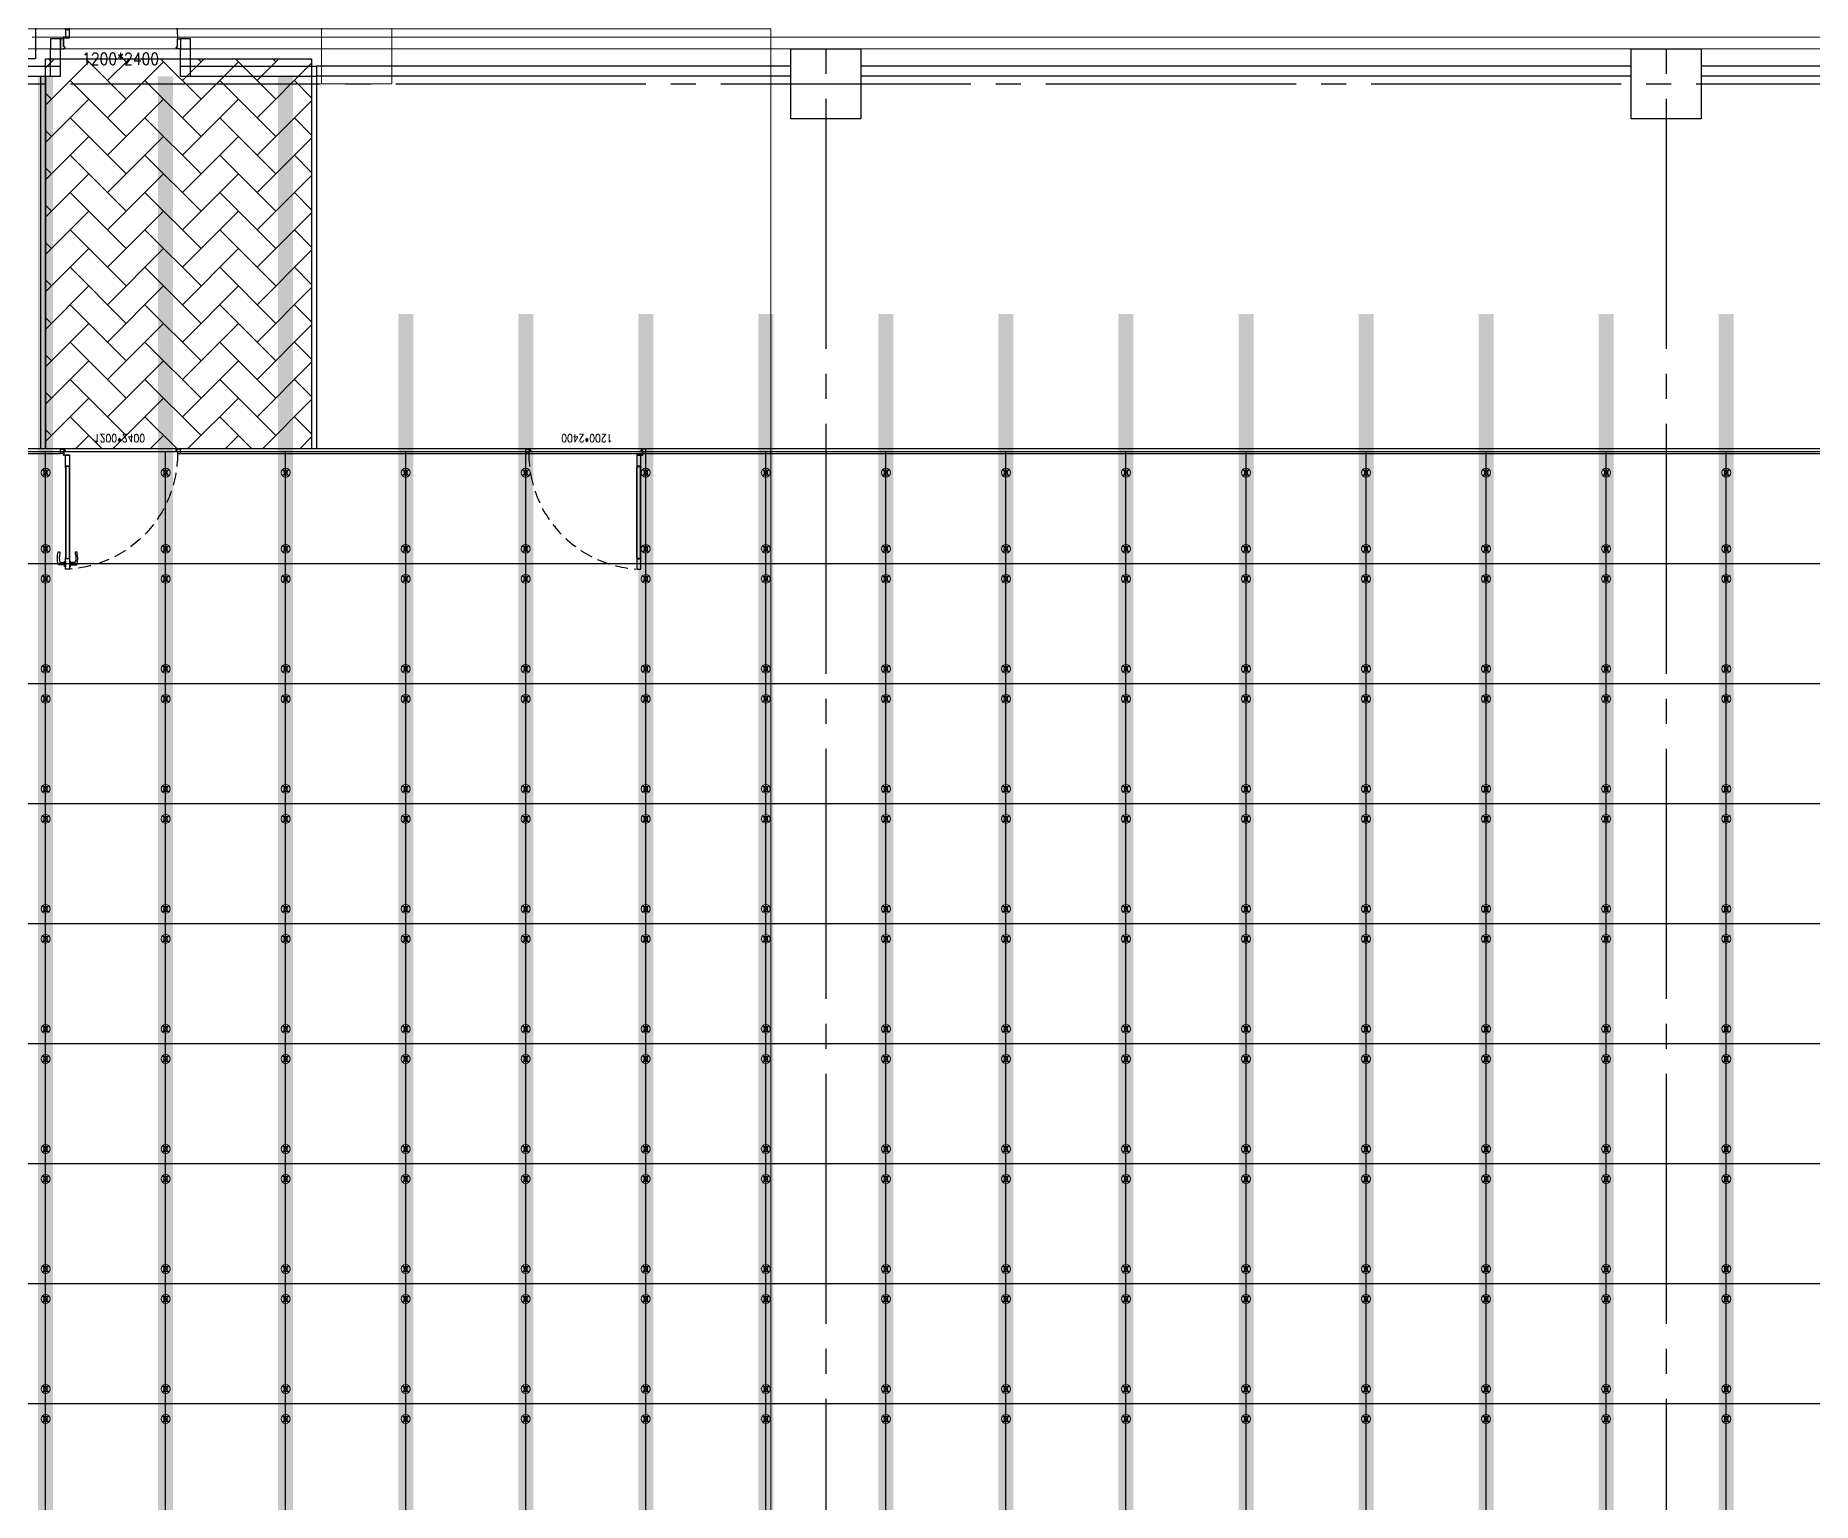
# Model space of a CAD drawing. Header units: millimetres. Extents: x -960 to 41501, y -1010 to 11880.
# Drawn here: x 15170 to 16946, y 7581 to 9048 of the extents above; entities that cross this region are included whole.
import ezdxf
from ezdxf.enums import TextEntityAlignment as Align

# ---------------------------------------------------------------- set-up
doc = ezdxf.new("R2010")
doc.units = ezdxf.units.MM
doc.header["$LTSCALE"] = 100
for name, pattern in [('188K-SM-03-F10-ARCH-PA-Y2257103$0$AP5A-SM-03-F20-ARCH-PA-Y2230801+Y2230803$0$ALL-PA-TXT-Y2221201$0$DASHED', [19.05, 12.7, -6.35]), ('188K-SM-03-F10-ARCH-PA-Y2257103$0$HIDDEN2', [0.1875, 0.125, -0.0625]), ('X-S-FAB-L10$0$COL-CEN-LIN', [3.25, 2.5, -0.25, 0.25, -0.25])]:
    doc.linetypes.add(name, pattern=pattern)
for name, color, linetype in [('0-XREF', 7, 'Continuous'), ('188K-SM-03-F10-ARCH-CEIL-Y2257103$0$K-CEIL-4.2', 6, 'Continuous'), ('188K-SM-03-F10-ARCH-CEIL-Y2257103$0$K-CEIL-4.2-AREA', 6, 'Continuous'), ('188K-SM-03-F10-ARCH-CEIL-Y2257103$0$K-庫板天花-2.4', 151, 'Continuous'), ('188K-SM-03-F10-ARCH-CEIL-Y2257103$0$K-鋼構', 111, 'Continuous'), ('188K-SM-03-F10-ARCH-PA-Y2257103$0$K-Door', 53, 'Continuous'), ('188K-SM-03-F10-ARCH-PA-Y2257103$0$K-P1S-2.5-單抗', 53, 'Continuous'), ('188K-SM-03-F10-ARCH-PA-Y2257103$0$K-P1S-4.2-單抗', 53, 'Continuous'), ('188K-SM-03-F10-ARCH-PA-Y2257103$0$K-岩棉 2hr 7.5-單抗', 53, 'Continuous'), ('188K-SM-03-F10-ARCH-PA-Y2257103$0$K-岩棉 2hr 7.5-非抗', 53, 'Continuous'), ('188K-SM-03-F10-ARCH-PA-Y2257103$0$非YK-K-防火門', 53, 'Continuous'), ('X-S-FAB-L10$0$0-DIM-TXT', 8, 'Continuous'), ('X-S-FAB-L10$0$A-WALL-EX', 8, 'Continuous'), ('X-S-FAB-L10$0$ASP_5', 8, 'Continuous'), ('X-S-FAB-L10$0$BLOCK', 8, 'Continuous'), ('X-S-FAB-L10$0$CCL', 8, 'X-S-FAB-L10$0$COL-CEN-LIN'), ('X-S-FAB-L10$0$COL-S', 8, 'Continuous'), ('X-S-FAB-L10$0$S-BEAM-SHOW', 8, 'Continuous'), ('X-S-FAB-L10$0$S-FNDN', 8, 'Continuous')]:
    doc.layers.add(name, color=color, linetype=linetype)
doc.layers.add('188K-SM-03-F10-ARCH-CEIL-Y2257103$0$K-吊點-標準', color=6, linetype='Continuous', lineweight=9)
doc.styles.add('188K-SM-03-F10-ARCH-PA-Y2257103$0$AP5A-SM-03-F20-ARCH-PA-Y2230801+Y2230803$0$ALL-PA-TXT-Y2221201$0$Standard', font='txt.shx', dxfattribs={"bigfont": 'chineset.shx'})
doc.styles.add('188K-SM-03-F10-ARCH-PA-Y2257103$0$Standard', font='txt.shx', dxfattribs={"bigfont": 'chineset.shx'})
doc.styles.add('X-S-FAB-L10$0$CHINA', font='simplex.shx', dxfattribs={"width": 0.75, "bigfont": 'chineset.shx'})
doc.styles.add('X-S-FAB-L10$0$Standard', font='', dxfattribs={"width": 0.8})
doc.styles.add('X-S-FAB-L10$0$TG_NOTE_TEXT', font='simplex.shx', dxfattribs={"width": 0.75, "bigfont": 'chineset.shx'})
doc.styles.get('X-S-FAB-L10$0$Standard').set_extended_font_data('Microsoft JhengHei')

# ---------------------------------------------------------------- blocks, each defined once
blk = doc.blocks.new('X-S-FAB-L10$0$FAB2-L05')
at = {"layer": 'X-S-FAB-L10$0$CCL'}
for p, q in [((-10200, 11005), (-10200, 0)), ((-9360, 11005), (-9360, 0)), ((-26880, 9720), (1210, 9720))]:
    blk.add_line(p, q, dxfattribs=at)
at = {"layer": 'X-S-FAB-L10$0$COL-S'}
for points in [[(-10235, 9755), (-10165, 9755), (-10165, 9685), (-10235, 9685)], [(-9395, 9755), (-9325, 9755), (-9325, 9685), (-9395, 9685)]]:
    blk.add_lwpolyline(points, close=True, dxfattribs=at)
blk = doc.blocks.new('X-S-FAB-L10')
at = {"layer": 'X-S-FAB-L10$0$A-WALL-EX', "lineweight": 0}
for p, q in [((15166.5, 9046.5), (15170, 9046.5)), ((15170, 9046.5), (24360, 9046.5))]:
    blk.add_line(p, q, dxfattribs=at)
at = {"layer": 'X-S-FAB-L10$0$A-WALL-EX', "lineweight": 0, "flags": 128}
blk.add_lwpolyline([(15155, 9035), (24363.5, 9035)], dxfattribs=at)
at = {"layer": 'X-S-FAB-L10$0$ASP_5'}
for p, q in [((15170, 9900), (15170, 9025)), ((15170, 9025), (15120, 9025))]:
    blk.add_line(p, q, dxfattribs=at)
at = {"layer": 'X-S-FAB-L10$0$COL-S'}
for p, q in [((15925, 9035), (15995, 9035)), ((15925, 8965), (15925, 9035)), ((15995, 9035), (15995, 8965)), ((16765, 9035), (16835, 9035)), ((16765, 8965), (16765, 9035)), ((16835, 9035), (16835, 8965)), ((15995, 8965), (15925, 8965)), ((16835, 8965), (16765, 8965))]:
    blk.add_line(p, q, dxfattribs=at)
at = {"layer": 'X-S-FAB-L10$0$S-BEAM-SHOW', "lineweight": 0, "flags": 128}
for points in [[(15456, 9115), (15456, 9000)], [(15526, 9115), (15526, 9000)], [(15526, 9000), (15456, 9000)]]:
    blk.add_lwpolyline(points, dxfattribs=at)
at = {"layer": 'X-S-FAB-L10$0$S-FNDN', "lineweight": 0, "flags": 128}
blk.add_lwpolyline([(11070, 4530), (11935, 4530), (11935, -55), (12665, -55), (12665, -270), (15175, -270), (15175, -55), (15905, -55), (15905, 4530), (16672.5, 4530), (16672.5, 5003), (15905, 5003), (15905, 9055), (11935, 9055), (11935, 5003), (11070, 5003)], close=True, dxfattribs=at)
at = {"layer": 'X-S-FAB-L10$0$BLOCK'}
blk.add_blockref('X-S-FAB-L10$0$FAB2-L05', (26160, -720), dxfattribs=at)
at = {"style": 'X-S-FAB-L10$0$TG_NOTE_TEXT', "width": 0.5, "flags": 1}
for p in [(7463.3, 9020), (18268.3, 8649), (11197.8, 4800.2), (16485.8, 4800.2), (25420.3, 2635), (13360, 320, 0), (7463.3, -33.3)]:
    blk.add_attdef('WH', text='', height=20, dxfattribs=at).set_placement(p, align=Align.BOTTOM_LEFT)
at = {"width": 0.5}
for style, p in [('X-S-FAB-L10$0$TG_NOTE_TEXT', (7585, 9020)), ('X-S-FAB-L10$0$TG_NOTE_TEXT', (18390, 8649)), ('X-S-FAB-L10$0$TG_NOTE_TEXT', (11117.5, 4813.5)), ('X-S-FAB-L10$0$TG_NOTE_TEXT', (16607.5, 4813.5)), ('X-S-FAB-L10$0$TG_NOTE_TEXT', (25350, 2635)), ('X-S-FAB-L10$0$Standard', (13129.4, 325, 0)), ('X-S-FAB-L10$0$TG_NOTE_TEXT', (7585, -20))]:
    blk.add_attdef('DESC', text='', height=10, dxfattribs=dict(at, style=style)).set_placement(p, align=Align.BOTTOM_LEFT)
for tag, style, p in [('TYPE', 'X-S-FAB-L10$0$TG_NOTE_TEXT', (7619.3, 9020)), ('NO', 'X-S-FAB-L10$0$TG_NOTE_TEXT', (7650.1, 9020)), ('TYPE', 'X-S-FAB-L10$0$TG_NOTE_TEXT', (18424.2, 8649)), ('NO', 'X-S-FAB-L10$0$TG_NOTE_TEXT', (18455, 8649)), ('NO', 'X-S-FAB-L10$0$TG_NOTE_TEXT', (11088.6, 4813.5)), ('TYPE', 'X-S-FAB-L10$0$TG_NOTE_TEXT', (11151.8, 4813.5)), ('TYPE', 'X-S-FAB-L10$0$TG_NOTE_TEXT', (16641.8, 4813.5)), ('NO', 'X-S-FAB-L10$0$TG_NOTE_TEXT', (16672.6, 4813.5)), ('NO', 'X-S-FAB-L10$0$TG_NOTE_TEXT', (25313, 2635)), ('TYPE', 'X-S-FAB-L10$0$TG_NOTE_TEXT', (25350, 2635)), ('NO', 'X-S-FAB-L10$0$Standard', (13100, 320, 0)), ('TYPE', 'X-S-FAB-L10$0$Standard', (13129.4, 320, 0)), ('TYPE', 'X-S-FAB-L10$0$TG_NOTE_TEXT', (7619.3, -20)), ('NO', 'X-S-FAB-L10$0$TG_NOTE_TEXT', (7650.1, -20))]:
    blk.add_attdef(tag, text='', height=10, dxfattribs=dict(at, style=style)).set_placement(p, align=Align.BOTTOM_RIGHT)
at = {"style": 'X-S-FAB-L10$0$TG_NOTE_TEXT', "width": 0.5, "flags": 1}
for rotation, p in [(180, (43, 7480)), (180, (943, 7480)), (90, (24310, 3717.8)), (270, (17080, 1711.7))]:
    blk.add_attdef('WH', text='', height=20, rotation=rotation, dxfattribs=at).set_placement(p, align=Align.BOTTOM_LEFT)
at = {"width": 0.5}
for rotation, style, p in [(180, 'X-S-FAB-L10$0$Standard', (317.6, 7480)), (180, 'X-S-FAB-L10$0$Standard', (1217.6, 7480)), (90, 'X-S-FAB-L10$0$TG_NOTE_TEXT', (24310, 3647.5)), (270, 'X-S-FAB-L10$0$TG_NOTE_TEXT', (17080, 1605))]:
    blk.add_attdef('DESC', text='', height=10, rotation=rotation, dxfattribs=dict(at, style=style)).set_placement(p, align=Align.BOTTOM_LEFT)
for tag, rotation, style, p in [('TYPE', 180, 'X-S-FAB-L10$0$Standard', (317.6, 7480)), ('NO', 180, 'X-S-FAB-L10$0$Standard', (347, 7480)), ('TYPE', 180, 'X-S-FAB-L10$0$Standard', (1217.6, 7480)), ('NO', 180, 'X-S-FAB-L10$0$Standard', (1247, 7480)), ('TYPE', 90, 'X-S-FAB-L10$0$TG_NOTE_TEXT', (24310, 3647.5)), ('NO', 90, 'X-S-FAB-L10$0$TG_NOTE_TEXT', (24310, 3610.5)), ('TYPE', 270, 'X-S-FAB-L10$0$TG_NOTE_TEXT', (17080, 1605)), ('NO', 270, 'X-S-FAB-L10$0$TG_NOTE_TEXT', (17080, 1573))]:
    blk.add_attdef(tag, text='', height=10, rotation=rotation, dxfattribs=dict(at, style=style)).set_placement(p, align=Align.BOTTOM_RIGHT)
at = {"layer": 'X-S-FAB-L10$0$0-DIM-TXT', "style": 'X-S-FAB-L10$0$CHINA', "width": 0.75}
for p in [(667.4, 7855.1, -2689.4), (22627.4, 6728.8), (25644.7, 6728.8), (24778.8, 5569.1), (1118.3, 4980), (417.8, 4594.6), (23874.8, 4355), (22927.4, 4330.1), (23749.9, 3901.4), (417.8, 3765.2), (1118.3, 3730), (417.8, 3115.8), (536.9, 2227.8), (16909, 1782.7), (888.4, 880.5), (16977.4, 750), (18878.8, 750), (25641.2, 553.2), (21364, 526.9)]:
    blk.add_attdef('HIG', text='', height=80, dxfattribs=at).set_placement(p, align=Align.MIDDLE_LEFT)
blk = doc.blocks.new('188K-SM-03-F10-ARCH-CEIL-Y2257103$0$A$C2CA95053')
h = blk.add_hatch(color=256)
edge = h.paths.add_edge_path()
edge.add_arc((0, 0), 0.5, 0, 360)
for p, q in [((3.2, 3.2), (-3.2, -3.2)), ((3.2, -3.2), (-3.2, 3.2))]:
    blk.add_line(p, q)
blk.add_lwpolyline([(-1.6, 2.5), (-1.6, -2.5), (1.6, -2.5), (1.6, 2.5)], close=True)
for radius in [4.5, 0.5]:
    blk.add_circle((0, 0), radius)
blk = doc.blocks.new('188K-SM-03-F10-ARCH-CEIL-Y2257103$0$天花板吊點-附調整片 - 3_8_螺桿吊架 100 mm 高調整片-V1-1FL')
blk.add_blockref('188K-SM-03-F10-ARCH-CEIL-Y2257103$0$A$C2CA95053', (0, 0))
blk = doc.blocks.new('188K-SM-03-F10-ARCH-CEIL-Y2257103')
at = {"layer": '188K-SM-03-F10-ARCH-CEIL-Y2257103$0$K-庫板天花-2.4'}
h = blk.add_hatch(dxfattribs=at)
h.set_pattern_fill('AR-HBONE', color=256, scale=0.26)
h.paths.add_polyline_path([(15180, 9025), (15446, 9025), (15446, 8635), (15180, 8635)])
at = {"layer": '188K-SM-03-F10-ARCH-CEIL-Y2257103$0$K-CEIL-4.2'}
for p, q in [((15180, 312.7), (15180, 8632.2)), ((15300, 312.7), (15300, 8632.2)), ((15420, 312.7), (15420, 8632.2)), ((15540, 312.7), (15540, 8632.2)), ((15660, 312.7), (15660, 8632.2)), ((15780, 312.7), (15780, 8632.2)), ((15900, 312.7), (15900, 8632.2)), ((16020, 4843.5), (16020, 8632.2)), ((16140, 4843.5), (16140, 8632.2)), ((16260, 4843.5), (16260, 8632.2)), ((16380, 4843.5), (16380, 8632.2)), ((16500, 4843.5), (16500, 8632.2)), ((16620, 4843.5), (16620, 8632.2)), ((16740, 312.7), (16740, 8632.2)), ((16860, 2067.7), (16860, 8632.2)), ((19317.2, 8520), (1767.8, 8520)), ((19317.2, 8400), (1767.8, 8400)), ((19317.2, 8280), (1847.7, 8280)), ((19314.7, 8160), (1847.7, 8160)), ((19314.7, 8040), (1847.7, 8040)), ((19314.7, 7920), (1847.7, 7920)), ((19314.7, 7800), (1847.7, 7800)), ((19314.7, 7680), (1847.7, 7680))]:
    blk.add_line(p, q, dxfattribs=at)
at = {"layer": '188K-SM-03-F10-ARCH-CEIL-Y2257103$0$K-CEIL-4.2-AREA', "elevation": 0}
blk.add_lwpolyline([(1767.8, 8632.2), (17592.2, 8632.2), (17592.2, 8626.2), (18934.7, 8626.2), (18934.7, 8592.2), (19317.2, 8592.2), (19317.2, 7537.7)], dxfattribs=at)
at = {"layer": '188K-SM-03-F10-ARCH-CEIL-Y2257103$0$K-庫板天花-2.4', "elevation": 0}
blk.add_lwpolyline([(15180, 9025), (15446, 9025), (15446, 8635), (15180, 8635)], close=True, dxfattribs=at)
at = {"layer": '188K-SM-03-F10-ARCH-CEIL-Y2257103$0$K-鋼構', "const_width": 15, "elevation": 0}
for points in [[(15180, 9007.5), (15180, 230)], [(15300, 9007.5), (15300, 230)], [(15420, 9007.5), (15420, 230)], [(15540, 8769.9), (15540, 230)], [(15660, 8769.9), (15660, 230)], [(15780, 8769.9), (15780, 230)], [(15900, 8769.9), (15900, 230)], [(16020, 8769.9), (16020, 4843.5)], [(16140, 8769.9), (16140, 4843.5)], [(16260, 8769.9), (16260, 4843.5)], [(16380, 8769.9), (16380, 4843.5)], [(16500, 8769.9), (16500, 4843.5)], [(16620, 8769.9), (16620, 4843.5)], [(16740, 8769.9), (16740, 230)], [(16860, 8769.9), (16860, 2060)]]:
    blk.add_lwpolyline(points, dxfattribs=at)
at = {"layer": '188K-SM-03-F10-ARCH-CEIL-Y2257103$0$K-吊點-標準', "color": 170, "lineweight": 18, "rotation": 179.9999999999997}
for p in [(15180, 8611.2), (15300, 8611.2), (15420, 8611.2), (15540, 8611.2), (15660, 8611.2), (15780, 8611.2), (15900, 8611.2), (16020, 8611.2), (16140, 8611.2), (16260, 8611.2), (16380, 8611.2), (16500, 8611.2), (16620, 8611.2), (16740, 8611.2), (16860, 8611.2), (15180, 8535), (15300, 8535), (15420, 8535), (15540, 8535), (15660, 8535), (15780, 8535), (15900, 8535), (16020, 8535), (16140, 8535), (16260, 8535), (16380, 8535), (16500, 8535), (16620, 8535), (16740, 8535), (16860, 8535), (15180, 8505), (15300, 8505), (15420, 8505), (15540, 8505), (15660, 8505), (15780, 8505), (15900, 8505), (16020, 8505), (16140, 8505), (16260, 8505), (16380, 8505), (16500, 8505), (16620, 8505), (16740, 8505), (16860, 8505), (15180, 8415), (15300, 8415), (15420, 8415), (15540, 8415), (15660, 8415), (15780, 8415), (15900, 8415), (16020, 8415), (16140, 8415), (16260, 8415), (16380, 8415), (16500, 8415), (16620, 8415), (16740, 8415), (16860, 8415), (15180, 8385), (15300, 8385), (15420, 8385), (15540, 8385), (15660, 8385), (15780, 8385), (15900, 8385), (16020, 8385), (16140, 8385), (16260, 8385), (16380, 8385), (16500, 8385), (16620, 8385), (16740, 8385), (16860, 8385), (15180, 8295), (15300, 8295), (15420, 8295), (15540, 8295), (15660, 8295), (15780, 8295), (15900, 8295), (16020, 8295), (16140, 8295), (16260, 8295), (16380, 8295), (16500, 8295), (16620, 8295), (16740, 8295), (16860, 8295), (15180, 8265), (15300, 8265), (15420, 8265), (15540, 8265), (15660, 8265), (15780, 8265), (15900, 8265), (16020, 8265), (16140, 8265), (16260, 8265), (16380, 8265), (16500, 8265), (16620, 8265), (16740, 8265), (16860, 8265), (15180, 8175), (15300, 8175), (15420, 8175), (15540, 8175), (15660, 8175), (15780, 8175), (15900, 8175), (16020, 8175), (16140, 8175), (16260, 8175), (16380, 8175), (16500, 8175), (16620, 8175), (16740, 8175), (16860, 8175), (15180, 8145), (15300, 8145), (15420, 8145), (15540, 8145), (15660, 8145), (15780, 8145), (15900, 8145), (16020, 8145), (16140, 8145), (16260, 8145), (16380, 8145), (16500, 8145), (16620, 8145), (16740, 8145), (16860, 8145), (15180, 8055), (15300, 8055), (15420, 8055), (15540, 8055), (15660, 8055), (15780, 8055), (15900, 8055), (16020, 8055), (16140, 8055), (16260, 8055), (16380, 8055), (16500, 8055), (16620, 8055), (16740, 8055), (16860, 8055), (15180, 8025), (15300, 8025), (15420, 8025), (15540, 8025), (15660, 8025), (15780, 8025), (15900, 8025), (16020, 8025), (16140, 8025), (16260, 8025), (16380, 8025), (16500, 8025), (16620, 8025), (16740, 8025), (16860, 8025), (15180, 7935), (15300, 7935), (15420, 7935), (15540, 7935), (15660, 7935), (15780, 7935), (15900, 7935), (16020, 7935), (16140, 7935), (16260, 7935), (16380, 7935), (16500, 7935), (16620, 7935), (16740, 7935), (16860, 7935), (15180, 7905), (15300, 7905), (15420, 7905), (15540, 7905), (15660, 7905), (15780, 7905), (15900, 7905), (16020, 7905), (16140, 7905), (16260, 7905), (16380, 7905), (16500, 7905), (16620, 7905), (16740, 7905), (16860, 7905), (15180, 7815), (15300, 7815), (15420, 7815), (15540, 7815), (15660, 7815), (15780, 7815), (15900, 7815), (16020, 7815), (16140, 7815), (16260, 7815), (16380, 7815), (16500, 7815), (16620, 7815), (16740, 7815), (16860, 7815), (15180, 7785), (15300, 7785), (15420, 7785), (15540, 7785), (15660, 7785), (15780, 7785), (15900, 7785), (16020, 7785), (16140, 7785), (16260, 7785), (16380, 7785), (16500, 7785), (16620, 7785), (16740, 7785), (16860, 7785), (15180, 7695), (15300, 7695), (15420, 7695), (15540, 7695), (15660, 7695), (15780, 7695), (15900, 7695), (16020, 7695), (16140, 7695), (16260, 7695), (16380, 7695), (16500, 7695), (16620, 7695), (16740, 7695), (16860, 7695), (15180, 7665), (15300, 7665), (15420, 7665), (15540, 7665), (15660, 7665), (15780, 7665), (15900, 7665), (16020, 7665), (16140, 7665), (16260, 7665), (16380, 7665), (16500, 7665), (16620, 7665), (16740, 7665), (16860, 7665)]:
    blk.add_blockref('188K-SM-03-F10-ARCH-CEIL-Y2257103$0$天花板吊點-附調整片 - 3_8_螺桿吊架 100 mm 高調整片-V1-1FL', p, dxfattribs=at)
blk = doc.blocks.new('188K-SM-03-F10-ARCH-PA-Y2257103$0$單開庫板門-1200x2400)圓型拉環鎖+輔助鎖)')
at = {"ltscale": 0.1}
for p, q in [((26008.6, -11403.6), (26004.5, -11403.6)), ((26004.5, -11403.6), (26004.5, -11414.1)), ((26004.5, -11414.1), (26004.5, -11415.3)), ((26004.5, -11414.1), (26008.6, -11414.1)), ((26004.5, -11415.4), (26004.6, -11415.5)), ((26008.6, -11414), (26004.6, -11414)), ((26004.6, -11414.3), (26004.6, -11414.2)), ((26004.6, -11415.3), (26004.6, -11414.5)), ((26004.7, -11414.1), (26006.5, -11414.1)), ((26005.1, -11414.4), (26004.7, -11414.4)), ((26004.7, -11414.5), (26005.1, -11414.5)), ((26004.7, -11414.5), (26004.7, -11506)), ((26004.7, -11506), (26004.7, -11414.5)), ((26004.7, -11414.5), (26004.7, -11414.5)), ((26004.7, -11415.4), (26004.7, -11415.3)), ((26005.2, -11414.4), (26005.2, -11414.4)), ((26006.5, -11414.1), (26006.6, -11414.1)), ((26006.6, -11414.1), (26006.6, -11414.1)), ((26006.6, -11414.1), (26008.4, -11414.1)), ((26008.4, -11414.4), (26008, -11414.4)), ((26008, -11414.4), (26008, -11414.4)), ((26008, -11414.5), (26008.4, -11414.5)), ((26008.4, -11506), (26008.4, -11414.5)), ((26008.4, -11414.5), (26008.4, -11414.5)), ((26008.4, -11414.5), (26008.4, -11506)), ((26008.4, -11415.3), (26008.4, -11415.4)), ((26008.5, -11414.2), (26008.5, -11414.3)), ((26008.5, -11414.5), (26008.5, -11415.3)), ((26008.5, -11415.5), (26008.6, -11415.4)), ((26008.6, -11414.1), (26008.6, -11403.6)), ((26008.6, -11415.3), (26008.6, -11414.1)), ((26008.6, -11506.4), (26004.5, -11506.4)), ((26004.5, -11506.4), (26004.5, -11518)), ((26004.7, -11506), (26004.7, -11506)), ((26008.4, -11506), (26008.4, -11506)), ((26008.6, -11518), (26008.6, -11506.4)), ((25999.5, -11519.7), (25999.5, -11523.2)), ((26002.5, -11519.1), (26000, -11519.1)), ((26000, -11523.7), (26002.4, -11523.7)), ((26002.4, -11523.7), (26004.1, -11522.6)), ((26002.9, -11518.5), (26002.6, -11518.5)), ((26002.6, -11518.5), (26002.6, -11521)), ((26002.6, -11521.9), (26002.6, -11519.3)), ((26002.6, -11521), (26002.9, -11521)), ((26003.4, -11521.9), (26002.6, -11521.9)), ((26002.9, -11521), (26002.9, -11518.5)), ((26003.3, -11522.2), (26003.3, -11522)), ((26003.3, -11522), (26003.4, -11522)), ((26004, -11522.2), (26003.3, -11522.2)), ((26008.3, -11517.5), (26003.6, -11517.5)), ((26003.6, -11517.5), (26003.6, -11517.7)), ((26003.6, -11517.7), (26008.3, -11517.7)), ((26004.1, -11521.9), (26003.9, -11521.9)), ((26003.9, -11522), (26004, -11522)), ((26004, -11522), (26004, -11522.2)), ((26004.2, -11522.4), (26004.2, -11521.9)), ((26004.5, -11518), (26008.6, -11518)), ((26008.3, -11517.7), (26008.3, -11517.5)), ((26114.8, -11521.9), (26115.1, -11521.9)), ((26114.8, -11522.4), (26114.8, -11521.9)), ((26114.9, -11522), (26114.9, -11522.2)), ((26115.1, -11522), (26114.9, -11522)), ((26114.9, -11522.2), (26115.7, -11522.2)), ((26116.6, -11523.7), (26114.9, -11522.6)), ((26115.5, -11521.9), (26116.3, -11521.9)), ((26115.7, -11522), (26115.5, -11522)), ((26115.7, -11522.2), (26115.7, -11522)), ((26116.3, -11521.9), (26116.3, -11519.3)), ((26116.5, -11519.1), (26119, -11519.1)), ((26119, -11523.7), (26116.6, -11523.7)), ((26119.5, -11519.7), (26119.5, -11523.2))]:
    blk.add_line(p, q, dxfattribs=at)
blk.add_lwpolyline([(26006.6, -11506.4), (26006.5, -11506.3), (26004.7, -11506.3, -0.414214), (26004.6, -11506.3), (26004.6, -11506.1, -0.414214), (26004.7, -11506.1), (26005.1, -11506.1, 0.414214), (26005.2, -11506.1), (26005.2, -11506, 0.414214), (26005.1, -11506), (26004.7, -11506, -0.414214), (26004.6, -11506), (26004.6, -11505.2, -0.414214), (26004.7, -11505.2), (26004.7, -11505.2, 0.414214), (26004.7, -11505.2), (26004.7, -11505, 0.72636), (26004.6, -11505), (26004.5, -11505.1, 0.158507), (26004.5, -11505.2), (26004.5, -11506.4, 0.414214), (26004.6, -11506.5), (26008.6, -11506.5, 0.414214), (26008.6, -11506.4), (26008.6, -11505.2, 0.158507), (26008.6, -11505.1), (26008.5, -11505, 0.72636), (26008.4, -11505), (26008.4, -11505.2, 0.414214), (26008.5, -11505.2, -0.414214), (26008.5, -11505.2), (26008.5, -11506, -0.414214), (26008.4, -11506), (26008, -11506, 0.414214), (26008, -11506), (26008, -11506.1, 0.414214), (26008, -11506.1), (26008.4, -11506.1, -0.414214), (26008.5, -11506.1), (26008.5, -11506.3, -0.414214), (26008.4, -11506.3), (26006.6, -11506.3)], format="xyb", close=True, dxfattribs=at)
for points in [[(25999.5, -11518.9), (25999.5, -11523.9)], [(26119.5, -11518.9), (26119.5, -11523.9)]]:
    blk.add_lwpolyline(points)
for centre, radius, start, end in [((26004.6, -11414.1), 0.0313, 90, 180), ((26004.6, -11415.3), 0.0313, 180, 216.0274), ((26004.7, -11414.2), 0.0313, 90, 180), ((26004.7, -11414.3), 0.0313, 180, 270), ((26004.7, -11414.5), 0.0313, 90, 180), ((26004.7, -11415.3), 0.0209, 180, 270), ((26004.7, -11415.4), 0.0313, 216.0274, 360), ((26004.7, -11415.3), 0.0209, 360, 90), ((26005.1, -11414.4), 0.0313, 270, 0), ((26005.1, -11414.4), 0.0313, 0, 90), ((26008, -11414.4), 0.0313, 90, 180), ((26008, -11414.4), 0.0313, 180, 270), ((26008.4, -11414.2), 0.0313, 360, 90), ((26008.4, -11414.3), 0.0313, 270, 0), ((26008.4, -11414.5), 0.0313, 0, 90), ((26008.5, -11415.3), 0.0209, 90, 180), ((26008.5, -11415.4), 0.0313, 180, 323.9726), ((26008.5, -11415.3), 0.0209, 270, 360), ((26008.6, -11414.1), 0.0313, 360, 90), ((26008.6, -11415.3), 0.0313, 323.9726, 360)]:
    blk.add_arc(centre, radius, start, end, dxfattribs=at)
at = {"linetype": '188K-SM-03-F10-ARCH-PA-Y2257103$0$AP5A-SM-03-F20-ARCH-PA-Y2230801+Y2230803$0$ALL-PA-TXT-Y2221201$0$DASHED', "ltscale": 0.01}
blk.add_arc((26001.1, -11518.7), 115.3, 359.8531, 85.8135, dxfattribs=at)
at = {"ltscale": 0.1}
for centre, major_axis, start_param, end_param in [((26000, -11519.7), (0.369, -0.369), 2.356194, 3.926991), ((26000, -11523.2), (-0.369, -0.369), 5.497787, 7.068583), ((26002.5, -11519.3), (0.111, -0.111), 7.068583, 8.63938), ((26003.4, -11521.9), (-0.0369, -0.0369), 0.785398, 3.926991), ((26003.9, -11521.9), (-0.0369, -0.0369), 3.926991, 7.068583), ((26004.1, -11521.9), (0.0369, -0.0369), 7.068583, 8.63938), ((26003.9, -11522.4), (0.221, -0.221), 6.162283, 7.068583), ((26114.8, -11521.9), (-0.0369, -0.0369), -2.356194, -0.785398), ((26115.1, -11522.4), (-0.221, -0.221), -0.785398, 0.120903), ((26115.1, -11521.9), (0.0369, -0.0369), -0.785398, 2.356194), ((26115.5, -11521.9), (0.0369, -0.0369), 2.356194, 5.497787), ((26116.5, -11519.3), (-0.111, -0.111), -2.356194, -0.785398), ((26119, -11519.7), (-0.369, -0.369), 2.356194, 3.926991), ((26119, -11523.2), (0.369, -0.369), -0.785398, 0.785398)]:
    blk.add_ellipse(centre, major_axis=major_axis, ratio=1, start_param=start_param, end_param=end_param, dxfattribs=at)
at = {"ltscale": 0.1, "extrusion": (0, 0, -1)}
blk.add_ellipse((26003.1, -11517.9), major_axis=(-0.516, 0.516), ratio=1, start_param=5.497787, end_param=11.780972, dxfattribs=at)
at = {"color": 8, "ltscale": 0.1, "style": '188K-SM-03-F10-ARCH-PA-Y2257103$0$AP5A-SM-03-F20-ARCH-PA-Y2230801+Y2230803$0$ALL-PA-TXT-Y2221201$0$Standard', "width": 0.85}
blk.add_text('1200*2400', height=8, dxfattribs=at).set_placement((26058.4, -11534.4), align=Align.MIDDLE_CENTER)
blk = doc.blocks.new('188K-SM-03-F10-ARCH-PA-Y2257103$0$F14P8-SM-03-FB1-ARCH-PA(B)-Y2210902$0$18P2-XFDP40$0$GAD2205')
blk.add_lwpolyline([(0, 1), (0, 1), (-18, 1, -0.414214), (-18, 2), (-18, 3, -0.414214), (-18, 3), (-14, 3, 0.414214), (-13, 4), (-13, 4, 0.414214), (-14, 4), (-18, 4, -0.414214), (-18, 5), (-18, 12, -0.414214), (-18, 12), (-18, 12, 0.414214), (-18, 12), (-18, 14, 0.72636), (-19, 14), (-19, 13, 0.158507), (-19, 13), (-19, 0, 0.414214), (-19, 0), (19, 0, 0.414214), (19, 0), (19, 13, 0.158507), (19, 13), (19, 14, 0.72636), (18, 14), (18, 12, 0.414214), (18, 12, -0.414214), (18, 12), (18, 5, -0.414214), (18, 4), (14, 4, 0.414214), (13, 4), (13, 4, 0.414214), (14, 3), (18, 3, -0.414214), (18, 3), (18, 2, -0.414214), (18, 1), (0, 1)], format="xyb", close=True)
blk = doc.blocks.new('188K-SM-03-F10-ARCH-PA-Y2257103$0$(FS1-4)1hr單開防火門-1200x2400')
for p, q in [((8.8, 117.1, 0), (9.6, 117.1, 0)), ((8.8, 112.2, 0), (8.8, 117.1, 0)), ((9.6, 112.2, 0), (8.8, 112.2, 0)), ((9.6, 117.1, 0), (9.6, 112.2, 0)), ((9.6, 115.7, 0), (13.6, 115.7, 0)), ((13.5, 113.5, 0), (9.6, 113.5, 0)), ((13.6, 115.7, 0), (15, 115.7, 0)), ((0, 4.5), (0, -4.5)), ((2.8, 5), (0.5, 5)), ((3, -3.2), (3, 4.8)), ((117, -3.2), (117, 4.8)), ((117.2, 5), (119.5, 5)), ((120, 4.5), (120, -4.5)), ((0.5, -5), (2.8, -5)), ((2.8, -5), (4.4, -4)), ((3.8, -3.2), (3, -3.2)), ((3.6, -3.5), (3.6, -3.3)), ((3.6, -3.3), (3.8, -3.3)), ((4.4, -3.5), (3.6, -3.5)), ((4.4, -3.2), (4.2, -3.2)), ((4.2, -3.3), (4.4, -3.3)), ((4.4, -3.3), (4.4, -3.5)), ((4.5, -3.7), (4.5, -3.3)), ((115.5, -3.7), (115.5, -3.3)), ((115.6, -3.2), (115.8, -3.2)), ((115.6, -3.3), (115.6, -3.5)), ((115.8, -3.3), (115.6, -3.3)), ((115.6, -3.5), (116.4, -3.5)), ((117.2, -5), (115.6, -4)), ((116.2, -3.2), (117, -3.2)), ((116.4, -3.3), (116.2, -3.3)), ((116.4, -3.5), (116.4, -3.3)), ((119.5, -5), (117.2, -5))]:
    blk.add_line(p, q)
at = {"elevation": 0}
blk.add_lwpolyline([(4, 115.7), (0, 115.7), (-1.4, 115.7, 0.327495), (-2.2, 115, 0.089847), (-2.4, 104.3, 1.144881), (-0.5, 104.7, -0.137079), (-0.5, 113, -0.349357), (0, 113.5), (4, 113.5)], format="xyb", dxfattribs=at)
for points in [[(4.8, 112.2), (4.8, 117.1), (4, 117.1), (4, 112.2)], [(-10, -5), (0, -5), (0, 5), (-10, 5)], [(120, -5), (130, -5), (130, 5), (120, 5)]]:
    blk.add_lwpolyline(points, close=True)
at = {"ltscale": 5}
for points in [[(8.8, 109.6), (8.8, 119.7), (4.8, 119.7), (4.8, 109.6)], [(5, 109.2), (5, 14.8), (5, 14.8), (5, 109.2)], [(8.6, 14.8), (8.5, 14.8), (8.5, 109.2), (8.6, 109.2)], [(8.8, 6.1), (8.8, 14.4), (4.8, 14.4), (4.8, 6.1)]]:
    blk.add_lwpolyline(points, close=True, dxfattribs=at)
blk.add_lwpolyline([(4.8, 109.7), (4.8, 108.4, 0.158507), (4.9, 108.4), (4.9, 108.3, 0.72636), (5, 108.3), (5, 108.5, 0.414214), (5, 108.5, -0.414214), (4.9, 108.5), (4.9, 109.2, -0.414214), (5, 109.2), (5.4, 109.2, 0.414214), (5.4, 109.3), (5.4, 109.3, 0.414214), (5.4, 109.3), (5, 109.3, -0.414214), (4.9, 109.4), (4.9, 109.5, -0.414214), (5, 109.6), (6.8, 109.6), (6.8, 109.6), (6.8, 109.6), (8.6, 109.6, -0.414214), (8.6, 109.5), (8.6, 109.4, -0.414214), (8.6, 109.3), (8.2, 109.3, 0.414214), (8.1, 109.3), (8.1, 109.3, 0.414214), (8.2, 109.2), (8.6, 109.2, -0.414214), (8.6, 109.2), (8.6, 108.5, -0.414214), (8.6, 108.5), (8.6, 108.5, 0.414214), (8.6, 108.5), (8.6, 108.3, 0.72636), (8.6, 108.3), (8.7, 108.4, 0.158507), (8.7, 108.4), (8.7, 109.7, 0.414214), (8.7, 109.7), (4.9, 109.7, 0.414214)], format="xyb", close=True, dxfattribs=at)
at = {"ltscale": 500}
for points in [[(3.2, -2.4), (3.2, 5.6), (3, 5.6), (3, -2.4)], [(8.5, 6.6), (4, 6.6), (4, 6.3), (8.5, 6.3)]]:
    blk.add_lwpolyline(points, close=True, dxfattribs=at)
at = {"linetype": '188K-SM-03-F10-ARCH-PA-Y2257103$0$HIDDEN2'}
blk.add_arc((3.4, 6.1), 113.7, 359.4256, 87.3094, dxfattribs=at)
at = {"extrusion": (0, 0, -1)}
for centre, major_axis, start_param, end_param in [((13.5, 113, 0), (-0.417, 0.417), 0.901482, 2.245889), ((-0.8, 108.9, 0), (10.9, 10.9), 0.51383, 1.058752), ((14.9, 114.8, 0), (-0.624, 0.624), 0.866962, 2.13291), ((-13.8, 109, 0), (21.3, 21.3), 0.585307, 0.943734), ((15, 104.3, 0), (0.707, 0.707), 0.872811, 4.284184)]:
    blk.add_ellipse(centre, major_axis=major_axis, ratio=1, start_param=start_param, end_param=end_param, dxfattribs=at)
for centre, major_axis, start_param, end_param in [((0.5, 4.5), (0.354, -0.354), 2.356194, 3.926991), ((2.8, 4.8), (0.106, -0.106), 7.068583, 8.63938), ((117.2, 4.8), (-0.106, -0.106), -2.356194, -0.785398), ((119.5, 4.5), (-0.354, -0.354), 2.356194, 3.926991), ((0.5, -4.5), (-0.354, -0.354), 5.497787, 7.068583), ((3.8, -3.3), (-0.0354, -0.0354), 0.785398, 3.926991), ((4.2, -3.3), (-0.0354, -0.0354), 3.926991, 7.068583), ((4.4, -3.3), (0.0354, -0.0354), 7.068583, 8.63938), ((4.2, -3.7), (0.212, -0.212), 6.162283, 7.068583), ((115.6, -3.3), (-0.0354, -0.0354), -2.356194, -0.785398), ((115.8, -3.7), (-0.212, -0.212), -0.785398, 0.120903), ((115.8, -3.3), (0.0354, -0.0354), -0.785398, 2.356194), ((116.2, -3.3), (0.0354, -0.0354), 2.356194, 5.497787), ((119.5, -4.5), (0.354, -0.354), -0.785398, 0.785398)]:
    blk.add_ellipse(centre, major_axis=major_axis, ratio=1, start_param=start_param, end_param=end_param)
at = {"ltscale": 500, "extrusion": (0, 0, -1)}
blk.add_ellipse((3.4, 6.1), major_axis=(-0.495, 0.495), ratio=1, start_param=5.497787, end_param=11.780972, dxfattribs=at)
at = {"ltscale": 5, "xscale": 0.1000000000058208, "yscale": 0.1000000000058208, "zscale": 0.1000000000058208}
blk.add_blockref('188K-SM-03-F10-ARCH-PA-Y2257103$0$F14P8-SM-03-FB1-ARCH-PA(B)-Y2210902$0$18P2-XFDP40$0$GAD2205', (6.8, 14.3), dxfattribs=at)
at = {"color": 8, "style": '188K-SM-03-F10-ARCH-PA-Y2257103$0$Standard', "width": 0.85}
blk.add_text('1200*2400', height=12, dxfattribs=at).set_placement((60, -15, 0), align=Align.MIDDLE_CENTER)
blk = doc.blocks.new('188K-SM-03-F10-ARCH-PA-Y2257103$0$AP5A-SM-03-F20-ARCH-PA-Y2230801+Y2230803$0$把手GMT水平鎖')
blk.add_lwpolyline([(24, 8), (-24, 8), (-24, 0), (24, 0)], close=True)
blk.add_lwpolyline([(-11, 0), (-11, -40), (-10, -54, 0.327495), (-4, -62, 0.089847), (104, -64, 1.144881), (99, -45, -0.137079), (16, -45, -0.349357), (11, -40), (11, 0)], format="xyb")
blk = doc.blocks.new('188K-SM-03-F10-ARCH-PA-Y2257103$0$單開庫板門-1200x2400(水平把手)')
at = {"ltscale": 0.1}
for p, q in [((26008.6, -11403.6), (26004.5, -11403.6)), ((26004.5, -11403.6), (26004.5, -11414.1)), ((26004.5, -11414.1), (26004.5, -11415.3)), ((26004.5, -11414.1), (26008.6, -11414.1)), ((26004.5, -11415.4), (26004.6, -11415.5)), ((26008.6, -11414), (26004.6, -11414)), ((26004.6, -11414.3), (26004.6, -11414.2)), ((26004.6, -11415.3), (26004.6, -11414.5)), ((26004.7, -11414.1), (26006.5, -11414.1)), ((26005.1, -11414.4), (26004.7, -11414.4)), ((26004.7, -11414.5), (26005.1, -11414.5)), ((26004.7, -11414.5), (26004.7, -11506)), ((26004.7, -11506), (26004.7, -11414.5)), ((26004.7, -11414.5), (26004.7, -11414.5)), ((26004.7, -11415.4), (26004.7, -11415.3)), ((26005.2, -11414.4), (26005.2, -11414.4)), ((26006.5, -11414.1), (26006.6, -11414.1)), ((26006.6, -11414.1), (26006.6, -11414.1)), ((26006.6, -11414.1), (26008.4, -11414.1)), ((26008.4, -11414.4), (26008, -11414.4)), ((26008, -11414.4), (26008, -11414.4)), ((26008, -11414.5), (26008.4, -11414.5)), ((26008.4, -11506), (26008.4, -11414.5)), ((26008.4, -11414.5), (26008.4, -11414.5)), ((26008.4, -11414.5), (26008.4, -11506)), ((26008.4, -11415.3), (26008.4, -11415.4)), ((26008.5, -11414.2), (26008.5, -11414.3)), ((26008.5, -11414.5), (26008.5, -11415.3)), ((26008.5, -11415.5), (26008.6, -11415.4)), ((26008.6, -11414.1), (26008.6, -11403.6)), ((26008.6, -11415.3), (26008.6, -11414.1)), ((26008.6, -11506.4), (26004.5, -11506.4)), ((26004.5, -11506.4), (26004.5, -11518)), ((26004.7, -11506), (26004.7, -11506)), ((26008.4, -11506), (26008.4, -11506)), ((26008.6, -11518), (26008.6, -11506.4)), ((25999.5, -11519.7), (25999.5, -11523.2)), ((26002.5, -11519.1), (26000, -11519.1)), ((26000, -11523.7), (26002.4, -11523.7)), ((26002.4, -11523.7), (26004.1, -11522.6)), ((26002.9, -11518.5), (26002.6, -11518.5)), ((26002.6, -11518.5), (26002.6, -11521)), ((26002.6, -11521.9), (26002.6, -11519.3)), ((26002.6, -11521), (26002.9, -11521)), ((26003.4, -11521.9), (26002.6, -11521.9)), ((26002.9, -11521), (26002.9, -11518.5)), ((26003.3, -11522.2), (26003.3, -11522)), ((26003.3, -11522), (26003.4, -11522)), ((26004, -11522.2), (26003.3, -11522.2)), ((26008.3, -11517.5), (26003.6, -11517.5)), ((26003.6, -11517.5), (26003.6, -11517.7)), ((26003.6, -11517.7), (26008.3, -11517.7)), ((26004.1, -11521.9), (26003.9, -11521.9)), ((26003.9, -11522), (26004, -11522)), ((26004, -11522), (26004, -11522.2)), ((26004.2, -11522.4), (26004.2, -11521.9)), ((26004.5, -11518), (26008.6, -11518)), ((26008.3, -11517.7), (26008.3, -11517.5)), ((26114.8, -11521.9), (26115.1, -11521.9)), ((26114.8, -11522.4), (26114.8, -11521.9)), ((26114.9, -11522), (26114.9, -11522.2)), ((26115.1, -11522), (26114.9, -11522)), ((26114.9, -11522.2), (26115.7, -11522.2)), ((26116.6, -11523.7), (26114.9, -11522.6)), ((26115.5, -11521.9), (26116.3, -11521.9)), ((26115.7, -11522), (26115.5, -11522)), ((26115.7, -11522.2), (26115.7, -11522)), ((26116.3, -11521.9), (26116.3, -11519.3)), ((26116.5, -11519.1), (26119, -11519.1)), ((26119, -11523.7), (26116.6, -11523.7)), ((26119.5, -11519.7), (26119.5, -11523.2))]:
    blk.add_line(p, q, dxfattribs=at)
blk.add_lwpolyline([(26006.6, -11506.4), (26006.5, -11506.3), (26004.7, -11506.3, -0.414214), (26004.6, -11506.3), (26004.6, -11506.1, -0.414214), (26004.7, -11506.1), (26005.1, -11506.1, 0.414214), (26005.2, -11506.1), (26005.2, -11506, 0.414214), (26005.1, -11506), (26004.7, -11506, -0.414214), (26004.6, -11506), (26004.6, -11505.2, -0.414214), (26004.7, -11505.2), (26004.7, -11505.2, 0.414214), (26004.7, -11505.2), (26004.7, -11505, 0.72636), (26004.6, -11505), (26004.5, -11505.1, 0.158507), (26004.5, -11505.2), (26004.5, -11506.4, 0.414214), (26004.6, -11506.5), (26008.6, -11506.5, 0.414214), (26008.6, -11506.4), (26008.6, -11505.2, 0.158507), (26008.6, -11505.1), (26008.5, -11505, 0.72636), (26008.4, -11505), (26008.4, -11505.2, 0.414214), (26008.5, -11505.2, -0.414214), (26008.5, -11505.2), (26008.5, -11506, -0.414214), (26008.4, -11506), (26008, -11506, 0.414214), (26008, -11506), (26008, -11506.1, 0.414214), (26008, -11506.1), (26008.4, -11506.1, -0.414214), (26008.5, -11506.1), (26008.5, -11506.3, -0.414214), (26008.4, -11506.3), (26006.6, -11506.3)], format="xyb", close=True, dxfattribs=at)
for points in [[(25999.5, -11518.9), (25999.5, -11523.9)], [(26119.5, -11518.9), (26119.5, -11523.9)]]:
    blk.add_lwpolyline(points)
for centre, radius, start, end in [((26004.6, -11414.1), 0.0313, 90, 180), ((26004.6, -11415.3), 0.0313, 180, 216.0274), ((26004.7, -11414.2), 0.0313, 90, 180), ((26004.7, -11414.3), 0.0313, 180, 270), ((26004.7, -11414.5), 0.0313, 90, 180), ((26004.7, -11415.3), 0.0209, 180, 270), ((26004.7, -11415.4), 0.0313, 216.0274, 360), ((26004.7, -11415.3), 0.0209, 360, 90), ((26005.1, -11414.4), 0.0313, 270, 0), ((26005.1, -11414.4), 0.0313, 0, 90), ((26008, -11414.4), 0.0313, 90, 180), ((26008, -11414.4), 0.0313, 180, 270), ((26008.4, -11414.2), 0.0313, 360, 90), ((26008.4, -11414.3), 0.0313, 270, 0), ((26008.4, -11414.5), 0.0313, 0, 90), ((26008.5, -11415.3), 0.0209, 90, 180), ((26008.5, -11415.4), 0.0313, 180, 323.9726), ((26008.5, -11415.3), 0.0209, 270, 360), ((26008.6, -11414.1), 0.0313, 360, 90), ((26008.6, -11415.3), 0.0313, 323.9726, 360)]:
    blk.add_arc(centre, radius, start, end, dxfattribs=at)
at = {"linetype": '188K-SM-03-F10-ARCH-PA-Y2257103$0$AP5A-SM-03-F20-ARCH-PA-Y2230801+Y2230803$0$ALL-PA-TXT-Y2221201$0$DASHED', "ltscale": 0.01}
blk.add_arc((26001.1, -11518.7), 115.3, 359.8531, 85.8135, dxfattribs=at)
at = {"ltscale": 0.1}
for centre, major_axis, start_param, end_param in [((26000, -11519.7), (0.369, -0.369), 2.356194, 3.926991), ((26000, -11523.2), (-0.369, -0.369), 5.497787, 7.068583), ((26002.5, -11519.3), (0.111, -0.111), 7.068583, 8.63938), ((26003.4, -11521.9), (-0.0369, -0.0369), 0.785398, 3.926991), ((26003.9, -11521.9), (-0.0369, -0.0369), 3.926991, 7.068583), ((26004.1, -11521.9), (0.0369, -0.0369), 7.068583, 8.63938), ((26003.9, -11522.4), (0.221, -0.221), 6.162283, 7.068583), ((26114.8, -11521.9), (-0.0369, -0.0369), -2.356194, -0.785398), ((26115.1, -11522.4), (-0.221, -0.221), -0.785398, 0.120903), ((26115.1, -11521.9), (0.0369, -0.0369), -0.785398, 2.356194), ((26115.5, -11521.9), (0.0369, -0.0369), 2.356194, 5.497787), ((26116.5, -11519.3), (-0.111, -0.111), -2.356194, -0.785398), ((26119, -11519.7), (-0.369, -0.369), 2.356194, 3.926991), ((26119, -11523.2), (0.369, -0.369), -0.785398, 0.785398)]:
    blk.add_ellipse(centre, major_axis=major_axis, ratio=1, start_param=start_param, end_param=end_param, dxfattribs=at)
at = {"ltscale": 0.1, "extrusion": (0, 0, -1)}
blk.add_ellipse((26003.1, -11517.9), major_axis=(-0.516, 0.516), ratio=1, start_param=5.497787, end_param=11.780972, dxfattribs=at)
at = {"ltscale": 5}
for p, xscale, yscale, zscale, rotation in [((26003.6, -11408.9), 0.1058823529319317, 0.1058823529319317, 0.1058823529319317, 270), ((26009.5, -11408.9), -0.1058823529319317, 0.1058823529396357, 0.1058823529411765, 90)]:
    blk.add_blockref('188K-SM-03-F10-ARCH-PA-Y2257103$0$AP5A-SM-03-F20-ARCH-PA-Y2230801+Y2230803$0$把手GMT水平鎖', p, dxfattribs=dict(at, xscale=xscale, yscale=yscale, zscale=zscale, rotation=rotation))
at = {"color": 8, "ltscale": 0.1, "style": '188K-SM-03-F10-ARCH-PA-Y2257103$0$AP5A-SM-03-F20-ARCH-PA-Y2230801+Y2230803$0$ALL-PA-TXT-Y2221201$0$Standard', "width": 0.85}
blk.add_text('1200*2400', height=8, dxfattribs=at).set_placement((26058.4, -11534.4), align=Align.MIDDLE_CENTER)
blk = doc.blocks.new('188K-SM-03-F10-ARCH-PA-Y2257103')
at = {"layer": '188K-SM-03-F10-ARCH-PA-Y2257103$0$K-P1S-2.5-單抗'}
for p, q in [((15175, 9007.5, 0), (15175, 8635, 0)), ((15180, 9007.5, 0), (15180, 8635, 0)), ((15446, 9007.5, 0), (15446, 8635, 0)), ((15451, 9007.5, 0), (15451, 8635, 0))]:
    blk.add_line(p, q, dxfattribs=at)
at = {"layer": '188K-SM-03-F10-ARCH-PA-Y2257103$0$K-P1S-4.2-單抗'}
for p, q in [((15195, 8635, 0), (7525, 8635, 0)), ((17580, 8635, 0), (15315, 8635, 0)), ((15195, 8630, 0), (7525, 8630, 0)), ((17580, 8630, 0), (15315, 8630, 0))]:
    blk.add_line(p, q, dxfattribs=at)
at = {"layer": '188K-SM-03-F10-ARCH-PA-Y2257103$0$K-岩棉 2hr 7.5-單抗'}
for p, q in [((15185, 9007.5, 0), (15185, 9035, 0)), ((15195, 9007.5, 0), (15195, 9035, 0)), ((15315, 9007.5, 0), (15315, 9035)), ((15325, 9007.5, 0), (15325, 9035)), ((15155, 9017.5, 0), (15195, 9017.5, 0)), ((15155, 9007.5, 0), (15195, 9007.5, 0)), ((15315, 9017.5, 0), (15451, 9017.5, 0)), ((15315, 9007.5, 0), (15451, 9007.5, 0)), ((15451, 9017.5, 0), (15451, 9007.5, 0))]:
    blk.add_line(p, q, dxfattribs=at)
at = {"layer": '188K-SM-03-F10-ARCH-PA-Y2257103$0$K-岩棉 2hr 7.5-非抗'}
for p, q in [((15925, 9017.5, 0), (15451, 9017.5, 0)), ((15925, 9007.5, 0), (15451, 9007.5, 0)), ((16765, 9017.5, 0), (15995, 9017.5, 0)), ((16765, 9007.5, 0), (15995, 9007.5, 0)), ((17605, 9017.5, 0), (16835, 9017.5, 0)), ((17605, 9007.5, 0), (16835, 9007.5, 0))]:
    blk.add_line(p, q, dxfattribs=at)
at = {"layer": '188K-SM-03-F10-ARCH-PA-Y2257103$0$K-Door', "xscale": -1, "rotation": 180}
blk.add_blockref('188K-SM-03-F10-ARCH-PA-Y2257103$0$單開庫板門-1200x2400(水平把手)', (-10804.5, -2888.9, 0), dxfattribs=at)
at = {"layer": '188K-SM-03-F10-ARCH-PA-Y2257103$0$K-Door', "rotation": 180}
blk.add_blockref('188K-SM-03-F10-ARCH-PA-Y2257103$0$單開庫板門-1200x2400)圓型拉環鎖+輔助鎖)', (41779.5, -2888.9), dxfattribs=at)
at = {"layer": '188K-SM-03-F10-ARCH-PA-Y2257103$0$非YK-K-防火門'}
blk.add_blockref('188K-SM-03-F10-ARCH-PA-Y2257103$0$(FS1-4)1hr單開防火門-1200x2400', (15195, 9040), dxfattribs=at)

msp = doc.modelspace()

# ---------------------------------------------------------------- block references
at = {"layer": '0-XREF'}
for name in ['X-S-FAB-L10', '188K-SM-03-F10-ARCH-PA-Y2257103', '188K-SM-03-F10-ARCH-CEIL-Y2257103']:
    msp.add_blockref(name, (0, 0), dxfattribs=at)

doc.saveas('drawing.dxf')
